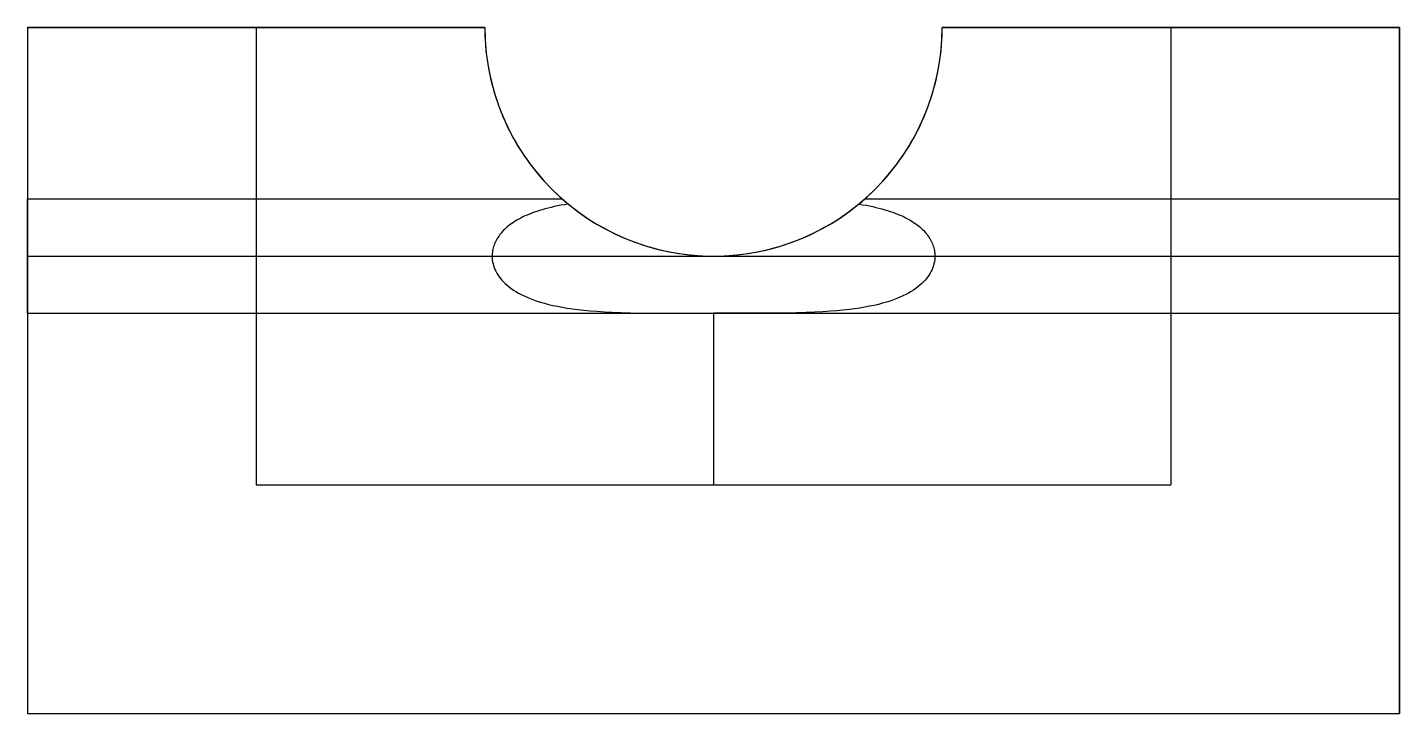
# Model space of a CAD drawing. Extents: x 0 to 6, y 0 to 3.
import ezdxf

# ---------------------------------------------------------------- set-up
doc = ezdxf.new("R2010")
doc.units = 0
doc.layers.get('0').update_dxf_attribs({"linetype": 'CONTINUOUS'})

# ---------------------------------------------------------------- blocks, each defined once
blk = doc.blocks.new('*U7')
at = {"color": 7}
for p, q in [((0, 3, 8), (1, 3, 8)), ((0, 3), (0, 3, 8)), ((0, 3, 8), (0, 0, 8)), ((0, 3), (0, 0)), ((2, 3), (0, 3)), ((1, 3, 8), (1, 1, 8)), ((1, 3, 8), (1, 1, 8)), ((2, 3), (2, 3, 6.267949)), ((2, 3), (2, 3, 6.267949)), ((6, 3), (4, 3)), ((4, 3), (4, 3, 6.267949)), ((4, 3), (4, 3, 6.267949)), ((5, 3, 8), (6, 3, 8)), ((5, 3, 8), (5, 1, 8)), ((5, 3, 8), (5, 1, 8)), ((6, 3), (6, 3, 8)), ((6, 3, 8), (6, 0, 8)), ((6, 0), (6, 3)), ((0, 2.25, 6), (2.338562, 2.25, 6)), ((3.661438, 2.25, 6), (6, 2.25, 6)), ((0, 2, 6.25), (2.031754, 2, 6.25)), ((0, 2, 5.75), (6, 2, 5.75)), ((3, 2), (3, 2, 5.75)), ((3.968246, 2, 6.25), (6, 2, 6.25)), ((0, 1.75, 6), (6, 1.75, 6)), ((3, 1.75, 6), (3, 1, 6)), ((1, 1, 8), (5, 1, 8)), ((0, 0), (0, 0, 8)), ((0, 0, 8), (6, 0, 8)), ((0, 0), (6, 0)), ((6, 0, 8), (6, 0))]:
    blk.add_line(p, q, dxfattribs=at)
for points in [[(2, 3, 6.267949), (2.000176, 2.981221, 6.267847), (2.000705, 2.962448, 6.267542), (2.001587, 2.943689, 6.267034), (2.00282, 2.92495, 6.266324), (2.004405, 2.906237, 6.265413), (2.006342, 2.887557, 6.264303), (2.008629, 2.868917, 6.262996), (2.011265, 2.850323, 6.261494), (2.01425, 2.831782, 6.2598), (2.017583, 2.8133, 6.257916), (2.021262, 2.794884, 6.255846), (2.025287, 2.77654, 6.253594), (2.029655, 2.758275, 6.251163), (2.034366, 2.740096, 6.248558), (2.039417, 2.722008, 6.245782), (2.044806, 2.704018, 6.242842), (2.050533, 2.686133, 6.239741), (2.056595, 2.668358, 6.236485), (2.062989, 2.6507, 6.233079), (2.069714, 2.633165, 6.229529), (2.076767, 2.61576, 6.225841), (2.084145, 2.59849, 6.222021), (2.091847, 2.581362, 6.218075), (2.099868, 2.564382, 6.214009), (2.108208, 2.547555, 6.209831), (2.116861, 2.530888, 6.205546), (2.125827, 2.514386, 6.201161), (2.1351, 2.498055, 6.196684), (2.144679, 2.481902, 6.192121), (2.154559, 2.465931, 6.18748), (2.164738, 2.450149, 6.182767), (2.175211, 2.43456, 6.177989), (2.185974, 2.419171, 6.173155), (2.197025, 2.403987, 6.168271), (2.20836, 2.389013, 6.163344), (2.219973, 2.374254, 6.158382), (2.231862, 2.359716, 6.153391), (2.244021, 2.345404, 6.14838), (2.256447, 2.331323, 6.143355), (2.269135, 2.317478, 6.138324), (2.282081, 2.303873, 6.133294), (2.295281, 2.290514, 6.128271), (2.308728, 2.277405, 6.123263), (2.32242, 2.264551, 6.118276), (2.33635, 2.251956, 6.113318), (2.364909, 2.227563, 6.103514)], [(3.635091, 2.227563, 6.103514), (3.649485, 2.239626, 6.108395), (3.66365, 2.251956, 6.113318), (3.67758, 2.264551, 6.118276), (3.691272, 2.277405, 6.123263), (3.704719, 2.290514, 6.128271), (3.717919, 2.303873, 6.133294), (3.730865, 2.317478, 6.138324), (3.743553, 2.331323, 6.143355), (3.755979, 2.345404, 6.14838), (3.768138, 2.359716, 6.153391), (3.780027, 2.374254, 6.158382), (3.79164, 2.389013, 6.163344), (3.802975, 2.403987, 6.168271), (3.814026, 2.419171, 6.173155), (3.824789, 2.43456, 6.177989), (3.835262, 2.450149, 6.182767), (3.845441, 2.465931, 6.18748), (3.855321, 2.481902, 6.192121), (3.8649, 2.498055, 6.196684), (3.874173, 2.514386, 6.201161), (3.883139, 2.530888, 6.205546), (3.891792, 2.547555, 6.209831), (3.900132, 2.564382, 6.214009), (3.908153, 2.581362, 6.218075), (3.915855, 2.59849, 6.222021), (3.923233, 2.61576, 6.225841), (3.930286, 2.633165, 6.229529), (3.937011, 2.6507, 6.233079), (3.943405, 2.668358, 6.236485), (3.949467, 2.686133, 6.239741), (3.955194, 2.704018, 6.242842), (3.960583, 2.722008, 6.245782), (3.965634, 2.740096, 6.248558), (3.970345, 2.758275, 6.251163), (3.974713, 2.77654, 6.253594), (3.978738, 2.794884, 6.255846), (3.982417, 2.8133, 6.257916), (3.98575, 2.831782, 6.2598), (3.988735, 2.850323, 6.261494), (3.991371, 2.868917, 6.262996), (3.993658, 2.887557, 6.264303), (3.995595, 2.906237, 6.265413), (3.99718, 2.92495, 6.266324), (3.998413, 2.943689, 6.267034), (3.999295, 2.962448, 6.267542), (4, 3, 6.267949)], [(2.364909, 2.227563, 6.103514), (2.348694, 2.224976, 6.109021), (2.333101, 2.222257, 6.114464), (2.318095, 2.219405, 6.119839), (2.303645, 2.216424, 6.125143), (2.289723, 2.213314, 6.130372), (2.276306, 2.210079, 6.135525), (2.263372, 2.206718, 6.140597), (2.250901, 2.203235, 6.145586), (2.238876, 2.199632, 6.150489), (2.227283, 2.195911, 6.155303), (2.216106, 2.192074, 6.160024), (2.205334, 2.188122, 6.164651), (2.194954, 2.18406, 6.16918), (2.184955, 2.179888, 6.17361), (2.175329, 2.17561, 6.177936), (2.166066, 2.171228, 6.182157), (2.157158, 2.166744, 6.18627), (2.148598, 2.162162, 6.190272), (2.140378, 2.157483, 6.194162), (2.132492, 2.152712, 6.197937), (2.124934, 2.147849, 6.201595), (2.1177, 2.1429, 6.205133), (2.110783, 2.137865, 6.20855), (2.104178, 2.132749, 6.211843), (2.097883, 2.127555, 6.215011), (2.091892, 2.122284, 6.218052), (2.086202, 2.116942, 6.220963), (2.080809, 2.11153, 6.223743), (2.07571, 2.106052, 6.226391), (2.070902, 2.100511, 6.228905), (2.066383, 2.094911, 6.231283), (2.062149, 2.089254, 6.233525), (2.058199, 2.083545, 6.235627), (2.05453, 2.077786, 6.237591), (2.05114, 2.071981, 6.239413), (2.048028, 2.066133, 6.241094), (2.045192, 2.060246, 6.242632), (2.04263, 2.054324, 6.244026), (2.040342, 2.048369, 6.245276), (2.038325, 2.042386, 6.246381), (2.036579, 2.036378, 6.247339), (2.035103, 2.030348, 6.248151), (2.033897, 2.0243, 6.248816), (2.032959, 2.018237, 6.249334), (2.03229, 2.012164, 6.249704), (2.031888, 2.006084, 6.249926), (2.031754, 2, 6.25)], [(2.338562, 2.25, 6), (2.339115, 2.249513, 6.015594), (2.339667, 2.249027, 6.022038), (2.340221, 2.248541, 6.026972), (2.340774, 2.248055, 6.031123), (2.341328, 2.24757, 6.034773), (2.341882, 2.247085, 6.038065), (2.342437, 2.246601, 6.041086), (2.342992, 2.246117, 6.043893), (2.343547, 2.245633, 6.046523), (2.344103, 2.24515, 6.049005), (2.344659, 2.244667, 6.051361), (2.345215, 2.244185, 6.053607), (2.345772, 2.243703, 6.055757), (2.346329, 2.243221, 6.057822), (2.346886, 2.24274, 6.059809), (2.347444, 2.24226, 6.061727), (2.348002, 2.241779, 6.063583), (2.34856, 2.241299, 6.06538), (2.349119, 2.24082, 6.067125), (2.349678, 2.240341, 6.06882), (2.350238, 2.239862, 6.070471), (2.350798, 2.239384, 6.072078), (2.351358, 2.238906, 6.073647), (2.351919, 2.238429, 6.075178), (2.35248, 2.237952, 6.076674), (2.353041, 2.237475, 6.078138), (2.353603, 2.236999, 6.07957), (2.354165, 2.236523, 6.080974), (2.354727, 2.236048, 6.082349), (2.35529, 2.235573, 6.083698), (2.355853, 2.235099, 6.085022), (2.356416, 2.234624, 6.086321), (2.35698, 2.234151, 6.087598), (2.357544, 2.233677, 6.088853), (2.358108, 2.233205, 6.090087), (2.358673, 2.232732, 6.0913), (2.359238, 2.23226, 6.092494), (2.359804, 2.231789, 6.09367), (2.36037, 2.231317, 6.094828), (2.360936, 2.230847, 6.095968), (2.361502, 2.230376, 6.097092), (2.362069, 2.229906, 6.098199), (2.362636, 2.229437, 6.099291), (2.363204, 2.228968, 6.100368), (2.363772, 2.228499, 6.101431), (2.364909, 2.227563, 6.103514)], [(2.338562, 2.25, 6), (2.350173, 2.239918, 5.929719), (2.361937, 2.230016, 5.902057), (2.385916, 2.210759, 5.865536), (2.410475, 2.19225, 5.840187), (2.435592, 2.174504, 5.820979), (2.461243, 2.157539, 5.805883), (2.487403, 2.141371, 5.79381), (2.514048, 2.126014, 5.784082), (2.541153, 2.111485, 5.776234), (2.568692, 2.097795, 5.769922), (2.596638, 2.084959, 5.764879), (2.624966, 2.072989, 5.760892), (2.653649, 2.061895, 5.757783), (2.682659, 2.051688, 5.755402), (2.71197, 2.042379, 5.753618), (2.741553, 2.033975, 5.752319), (2.77138, 2.026484, 5.751407), (2.801424, 2.019915, 5.750794), (2.831655, 2.014272, 5.750408), (2.862045, 2.009561, 5.750183), (2.892566, 2.005788, 5.750067), (2.923189, 2.002954, 5.750017), (2.953884, 2.001064, 5.750002), (2.984623, 2.000118, 5.75), (3.015377, 2.000118, 5.75), (3.046116, 2.001064, 5.750002), (3.076811, 2.002954, 5.750017), (3.107434, 2.005788, 5.750067), (3.137955, 2.009561, 5.750183), (3.168345, 2.014272, 5.750408), (3.198576, 2.019915, 5.750794), (3.22862, 2.026484, 5.751407), (3.258447, 2.033975, 5.752319), (3.28803, 2.042379, 5.753618), (3.317341, 2.051688, 5.755402), (3.346351, 2.061895, 5.757783), (3.375034, 2.072989, 5.760892), (3.403362, 2.084959, 5.764879), (3.431308, 2.097795, 5.769922), (3.458847, 2.111485, 5.776234), (3.485952, 2.126014, 5.784082), (3.512597, 2.141371, 5.79381), (3.538757, 2.157539, 5.805883), (3.564408, 2.174504, 5.820979), (3.589525, 2.19225, 5.840187), (3.614084, 2.210759, 5.865536), (3.638063, 2.230016, 5.902057), (3.649827, 2.239918, 5.929719), (3.661438, 2.25, 6)], [(3.635091, 2.227563, 6.103514), (3.63566, 2.228031, 6.102479), (3.636228, 2.228499, 6.101431), (3.636796, 2.228968, 6.100368), (3.637364, 2.229437, 6.099291), (3.637931, 2.229906, 6.098199), (3.638498, 2.230376, 6.097092), (3.639064, 2.230847, 6.095968), (3.63963, 2.231317, 6.094828), (3.640196, 2.231789, 6.09367), (3.640762, 2.23226, 6.092494), (3.641327, 2.232732, 6.0913), (3.641892, 2.233205, 6.090087), (3.642456, 2.233677, 6.088853), (3.64302, 2.234151, 6.087598), (3.643584, 2.234624, 6.086321), (3.644147, 2.235099, 6.085022), (3.64471, 2.235573, 6.083698), (3.645273, 2.236048, 6.082349), (3.645835, 2.236523, 6.080974), (3.646397, 2.236999, 6.07957), (3.646959, 2.237475, 6.078138), (3.64752, 2.237952, 6.076674), (3.648081, 2.238429, 6.075178), (3.648642, 2.238906, 6.073647), (3.649202, 2.239384, 6.072078), (3.649762, 2.239862, 6.070471), (3.650322, 2.240341, 6.06882), (3.650881, 2.24082, 6.067125), (3.65144, 2.241299, 6.06538), (3.651998, 2.241779, 6.063583), (3.652556, 2.24226, 6.061727), (3.653114, 2.24274, 6.059809), (3.653671, 2.243221, 6.057822), (3.654228, 2.243703, 6.055757), (3.654785, 2.244185, 6.053607), (3.655341, 2.244667, 6.051361), (3.655897, 2.24515, 6.049005), (3.656453, 2.245633, 6.046523), (3.657008, 2.246117, 6.043893), (3.657563, 2.246601, 6.041086), (3.658118, 2.247085, 6.038065), (3.658672, 2.24757, 6.034773), (3.659226, 2.248055, 6.031123), (3.659779, 2.248541, 6.026972), (3.660333, 2.249027, 6.022038), (3.660885, 2.249513, 6.015594), (3.661438, 2.25, 6)], [(3.635091, 2.227563, 6.103514), (3.651306, 2.224976, 6.109021), (3.666899, 2.222257, 6.114464), (3.681905, 2.219405, 6.119839), (3.696355, 2.216424, 6.125143), (3.710277, 2.213314, 6.130372), (3.723694, 2.210079, 6.135525), (3.736628, 2.206718, 6.140597), (3.749099, 2.203235, 6.145586), (3.761124, 2.199632, 6.150489), (3.772717, 2.195911, 6.155303), (3.783894, 2.192074, 6.160024), (3.794666, 2.188122, 6.164651), (3.805046, 2.18406, 6.16918), (3.815045, 2.179888, 6.17361), (3.824671, 2.17561, 6.177936), (3.833934, 2.171228, 6.182157), (3.842842, 2.166744, 6.18627), (3.851402, 2.162162, 6.190272), (3.859622, 2.157483, 6.194162), (3.867508, 2.152712, 6.197937), (3.875066, 2.147849, 6.201595), (3.8823, 2.1429, 6.205133), (3.889217, 2.137865, 6.20855), (3.895822, 2.132749, 6.211843), (3.902117, 2.127555, 6.215011), (3.908108, 2.122284, 6.218052), (3.913798, 2.116942, 6.220963), (3.919191, 2.11153, 6.223743), (3.92429, 2.106052, 6.226391), (3.929098, 2.100511, 6.228905), (3.933617, 2.094911, 6.231283), (3.937851, 2.089254, 6.233525), (3.941801, 2.083545, 6.235627), (3.94547, 2.077786, 6.237591), (3.94886, 2.071981, 6.239413), (3.951972, 2.066133, 6.241094), (3.954808, 2.060246, 6.242632), (3.95737, 2.054324, 6.244026), (3.959658, 2.048369, 6.245276), (3.961675, 2.042386, 6.246381), (3.963421, 2.036378, 6.247339), (3.964897, 2.030348, 6.248151), (3.966103, 2.0243, 6.248816), (3.967041, 2.018237, 6.249334), (3.96771, 2.012164, 6.249704), (3.968112, 2.006084, 6.249926), (3.968246, 2, 6.25)], [(2.031754, 2, 6.25), (2.032007, 1.991646, 6.24986), (2.032764, 1.983302, 6.249442), (2.034027, 1.974976, 6.248744), (2.035797, 1.966678, 6.247769), (2.038075, 1.958418, 6.246518), (2.040864, 1.950204, 6.24499), (2.044167, 1.942045, 6.24319), (2.047985, 1.933951, 6.241117), (2.052325, 1.925931, 6.238776), (2.057188, 1.917994, 6.236167), (2.062581, 1.910148, 6.233295), (2.068509, 1.902403, 6.230162), (2.074978, 1.894766, 6.226773), (2.081996, 1.887247, 6.22313), (2.089569, 1.879855, 6.219237), (2.097707, 1.872596, 6.2151), (2.106418, 1.865479, 6.210723), (2.115715, 1.858513, 6.20611), (2.125608, 1.851705, 6.201268), (2.136111, 1.845063, 6.1962), (2.147237, 1.838593, 6.190913), (2.159004, 1.832304, 6.185413), (2.171429, 1.826202, 6.179706), (2.184533, 1.820294, 6.173798), (2.198338, 1.814587, 6.167696), (2.212869, 1.809087, 6.161407), (2.228155, 1.8038, 6.154937), (2.24423, 1.798732, 6.148295), (2.26113, 1.79389, 6.141487), (2.278899, 1.789277, 6.134521), (2.297586, 1.7849, 6.127404), (2.317251, 1.780763, 6.120145), (2.33796, 1.77687, 6.112753), (2.359796, 1.773227, 6.105234), (2.382858, 1.769838, 6.097597), (2.407265, 1.766705, 6.089852), (2.433167, 1.763833, 6.082006), (2.460751, 1.761224, 6.074069), (2.490262, 1.758883, 6.066049), (2.522024, 1.75681, 6.057955), (2.556484, 1.75501, 6.049796), (2.59429, 1.753482, 6.041582), (2.636439, 1.752231, 6.033322), (2.684612, 1.751256, 6.025024), (2.742097, 1.750558, 6.016698), (2.817393, 1.75014, 6.008354), (2.870801, 1.750035, 6.004177), (2.908617, 1.750009, 6.002089), (3, 1.75, 6)], [(3.968246, 2, 6.25), (3.967993, 1.991646, 6.24986), (3.967236, 1.983302, 6.249442), (3.965973, 1.974976, 6.248744), (3.964203, 1.966678, 6.247769), (3.961925, 1.958418, 6.246518), (3.959136, 1.950204, 6.24499), (3.955833, 1.942045, 6.24319), (3.952015, 1.933951, 6.241117), (3.947675, 1.925931, 6.238776), (3.942812, 1.917994, 6.236167), (3.937419, 1.910148, 6.233295), (3.931491, 1.902403, 6.230162), (3.925022, 1.894766, 6.226773), (3.918004, 1.887247, 6.22313), (3.910431, 1.879855, 6.219237), (3.902293, 1.872596, 6.2151), (3.893582, 1.865479, 6.210723), (3.884285, 1.858513, 6.20611), (3.874392, 1.851705, 6.201268), (3.863889, 1.845063, 6.1962), (3.852763, 1.838593, 6.190913), (3.840996, 1.832304, 6.185413), (3.828571, 1.826202, 6.179706), (3.815467, 1.820294, 6.173798), (3.801662, 1.814587, 6.167696), (3.787131, 1.809087, 6.161407), (3.771845, 1.8038, 6.154937), (3.75577, 1.798732, 6.148295), (3.73887, 1.79389, 6.141487), (3.721101, 1.789277, 6.134521), (3.702414, 1.7849, 6.127404), (3.682749, 1.780763, 6.120145), (3.66204, 1.77687, 6.112753), (3.640204, 1.773227, 6.105234), (3.617142, 1.769838, 6.097597), (3.592735, 1.766705, 6.089852), (3.566833, 1.763833, 6.082006), (3.539249, 1.761224, 6.074069), (3.509738, 1.758883, 6.066049), (3.477976, 1.75681, 6.057955), (3.443516, 1.75501, 6.049796), (3.40571, 1.753482, 6.041582), (3.363561, 1.752231, 6.033322), (3.315388, 1.751256, 6.025024), (3.257903, 1.750558, 6.016698), (3.182607, 1.75014, 6.008354), (3.129199, 1.750035, 6.004177), (3.091383, 1.750009, 6.002089), (3, 1.75, 6)]]:
    blk.add_polyline3d(points, dxfattribs=at)
at = {"color": 7, "extrusion": (1, 0, 1e-16)}
for centre in [(2, 6), (2, 6, 6)]:
    blk.add_circle(centre, 0.25, dxfattribs=at)
at = {"color": 7, "extrusion": (0, -1, 1e-16)}
for centre, start, end in [((3, 8, -3), 180, 240), ((3, 8, -3), 300, 0), ((3, 8, -1), 180, 0)]:
    blk.add_arc(centre, 2, start, end, dxfattribs=at)
at = {"color": 7}
blk.add_arc((3, 3), 1, 180, 0, dxfattribs=at)

msp = doc.modelspace()

# ---------------------------------------------------------------- block references
msp.add_blockref('*U7', (0, 0))

doc.saveas('drawing.dxf')
